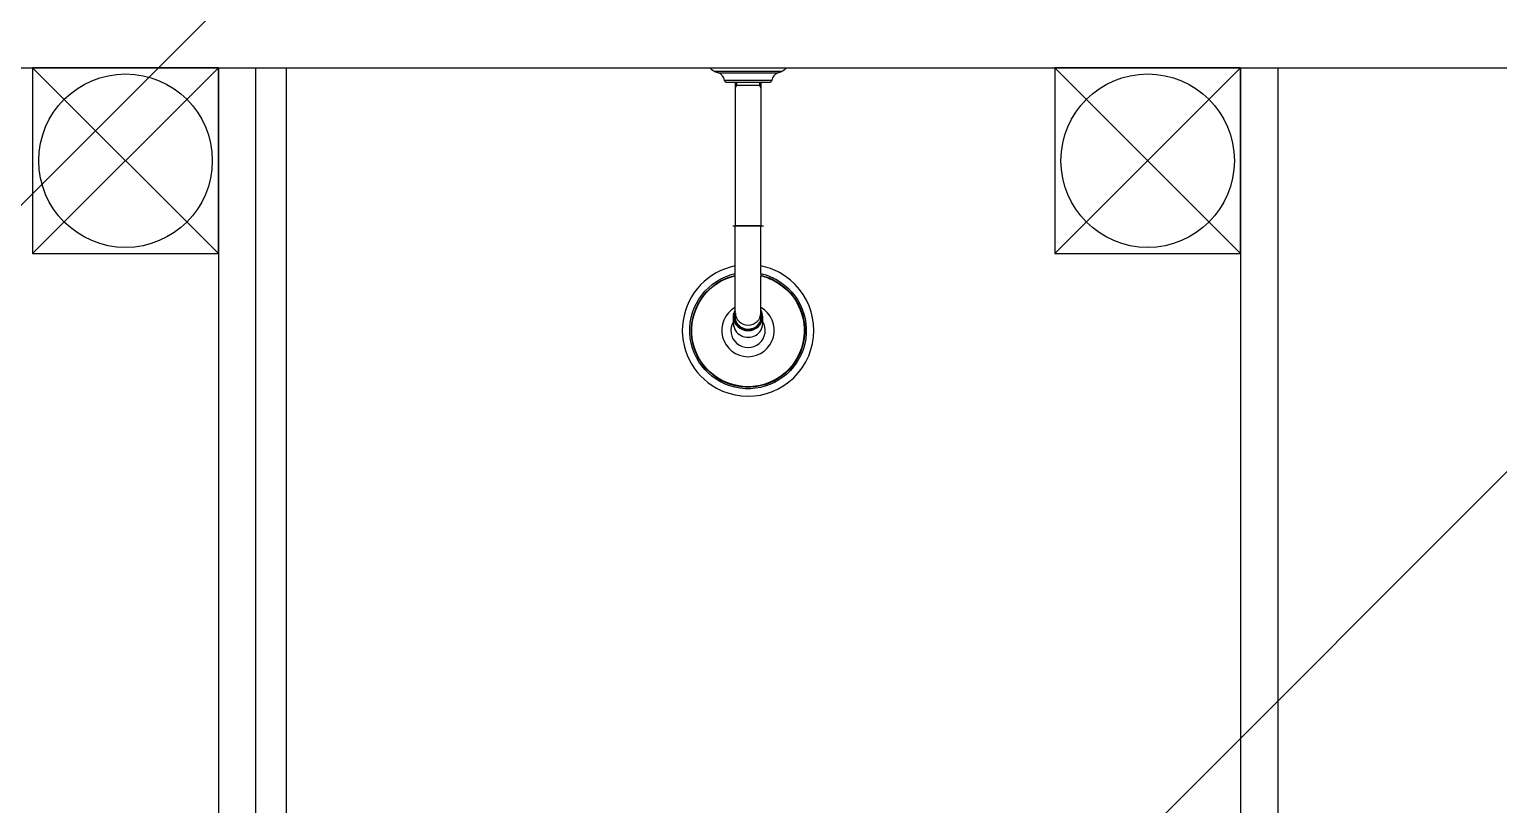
# Model space of a CAD drawing. Header units: millimetres. Extents: x 732 to 1037, y 127 to 299.
# Drawn here: x 735.025 to 736.211, y 283.233 to 283.858 of the extents above; entities that cross this region are included whole.
import ezdxf

# ---------------------------------------------------------------- set-up
doc = ezdxf.new("R2010")
doc.units = ezdxf.units.MM
doc.layers.add('I-ARQ', color=8, linetype='Continuous')

# ---------------------------------------------------------------- blocks, each defined once
blk = doc.blocks.new('A$C4CA24491')
at = {"layer": 'I-ARQ', "color": 2}
for p, q in [((0, 8.0036), (11.0419, 19.0455)), ((0, 6.5894), (12.4561, 19.0455))]:
    blk.add_line(p, q, dxfattribs=at)

msp = doc.modelspace()

# ---------------------------------------------------------------- linework, layer by layer
at = {"layer": 'I-ARQ'}
for p, q in [((734.4326, 283.8275), (740.1576, 283.8275)), ((735.1776, 283.8275), (735.0276, 283.6775)), ((735.1776, 283.6775), (735.0276, 283.8275)), ((735.0276, 283.8275), (735.0276, 283.6775)), ((735.1776, 283.8275), (735.0276, 283.8275)), ((735.1776, 283.8275), (735.1776, 282.6175)), ((735.1776, 283.6775), (735.1776, 283.8275)), ((735.2076, 283.8275), (735.2076, 282.6175)), ((735.2326, 283.1377), (735.2326, 283.8275)), ((736.0026, 283.8275), (735.8526, 283.6775)), ((736.0026, 283.6775), (735.8526, 283.8275)), ((735.8526, 283.8275), (735.8526, 283.6775)), ((736.0026, 283.8275), (735.8526, 283.8275)), ((736.0026, 283.8275), (736.0026, 282.6175)), ((736.0026, 283.6775), (736.0026, 283.8275)), ((736.0326, 283.8275), (736.0326, 282.6175)), ((735.0276, 283.6775), (735.1776, 283.6775)), ((735.8526, 283.6775), (736.0026, 283.6775))]:
    msp.add_line(p, q, dxfattribs=at)
for points in [[(735.578, 283.8245, -0.164371), (735.5742, 283.8275), (735.636, 283.8275, -0.164371), (735.6322, 283.8245)], [(735.586, 283.8173, 0.280777), (735.5811, 283.8234)], [(735.6242, 283.8173, -0.377188), (735.6222, 283.8155), (735.588, 283.8155, -0.377188), (735.586, 283.8173)], [(735.629, 283.8234, 0.280777), (735.6242, 283.8173)], [(735.5947, 283.6676, 0.700978), (735.5796, 283.569, 1), (735.6305, 283.6622, 0.07613), (735.6154, 283.6676)], [(735.6154, 283.6614, -0.06962), (735.6276, 283.6568, -5.480122), (735.5947, 283.6614)], [(735.6154, 283.6614), (735.6154, 283.66, -0.067971), (735.627, 283.6556, -5.429636), (735.5947, 283.66)], [(735.6154, 283.6341), (735.6154, 283.6597, -0.067551), (735.6268, 283.6553, -5.416932), (735.5947, 283.6597)], [(735.5947, 283.6341, 3.836175), (735.6154, 283.6341)], [(735.5933, 283.6211), (735.5933, 283.6266, -0.128945), (735.5947, 283.6318)], [(735.5933, 283.6229, 1.802734), (735.6168, 283.6229)]]:
    msp.add_lwpolyline(points, format="xyb", dxfattribs=at)
msp.add_lwpolyline([(735.6322, 283.8245), (735.578, 283.8245), (735.5811, 283.8234), (735.629, 283.8234)], close=True, dxfattribs=at)
for points in [[(735.6242, 283.8173), (735.586, 283.8173)], [(735.5958, 283.8155), (735.5958, 283.8132), (735.5947, 283.8114)], [(735.5947, 283.8155), (735.5947, 283.6999)], [(735.6154, 283.8132), (735.5947, 283.8132)], [(735.6144, 283.8132), (735.5969, 283.8132)], [(735.6144, 283.8155), (735.6144, 283.8132)], [(735.6144, 283.8132), (735.6154, 283.8114)], [(735.6154, 283.8155), (735.6154, 283.6999)], [(735.5927, 283.6999), (735.6175, 283.6999)], [(735.5947, 283.6676), (735.5947, 283.6999)], [(735.6154, 283.6999), (735.5947, 283.6999)], [(735.6154, 283.6676), (735.6154, 283.6999)], [(735.5947, 283.6341), (735.5947, 283.6676)], [(735.6154, 283.6614), (735.6154, 283.6676)], [(735.5947, 283.6246), (735.5947, 283.6341)], [(735.6154, 283.6246), (735.6154, 283.6341)], [(735.6168, 283.6265), (735.6168, 283.6229)], [(735.6168, 283.6229), (735.6168, 283.6211)]]:
    msp.add_lwpolyline(points, dxfattribs=at)
for centre in [(735.1026, 283.7525), (735.9276, 283.7525)]:
    msp.add_circle(centre, 0.07, dxfattribs=at)
for centre, major_axis, ratio, start_param, end_param in [((735.6051, 283.6267), (-0.0113, 0), 0.939693, 5.874594, 9.833369), ((735.6051, 283.6267), (-0.0112, 0), 0.939693, 5.895727, 9.812236), ((735.6051, 283.6265), (-0.0118, 0), 0.939693, 6.283156, 9.424748), ((735.6051, 283.6265), (-0.0105, 0), 0.939693, 6.083746, 6.283156), ((735.6051, 283.626), (-0.0105, 0), 0.939693, 6.083746, 6.254788), ((735.6051, 283.6265), (-0.0105, 0), 0.939693, 6.283156, 7.353981), ((735.6051, 283.6296), (0.0103, 0), 0.939693, 3.141593, 6.283185), ((735.6051, 283.6265), (-0.0105, 0), 0.939693, 1.070796, 3.141564), ((735.6051, 283.6265), (-0.0118, 0), 0.942388, 3.140774, 3.638398), ((735.6051, 283.6265), (-0.0105, 0), 0.939693, 3.141564, 3.341037), ((735.6051, 283.626), (-0.0105, 0), 0.939693, 3.169992, 3.341037), ((735.6051, 283.6211), (-0.0118, 0), 0.939693, 6.283156, 7.353981), ((735.6051, 283.6211), (-0.0118, 0), 0.939693, 1.070796, 3.141564)]:
    msp.add_ellipse(centre, major_axis=major_axis, ratio=ratio, start_param=start_param, end_param=end_param, dxfattribs=at)

# ---------------------------------------------------------------- block references
msp.add_blockref('A$C4CA24491', (733.6326, 274.3273))

doc.saveas('drawing.dxf')
